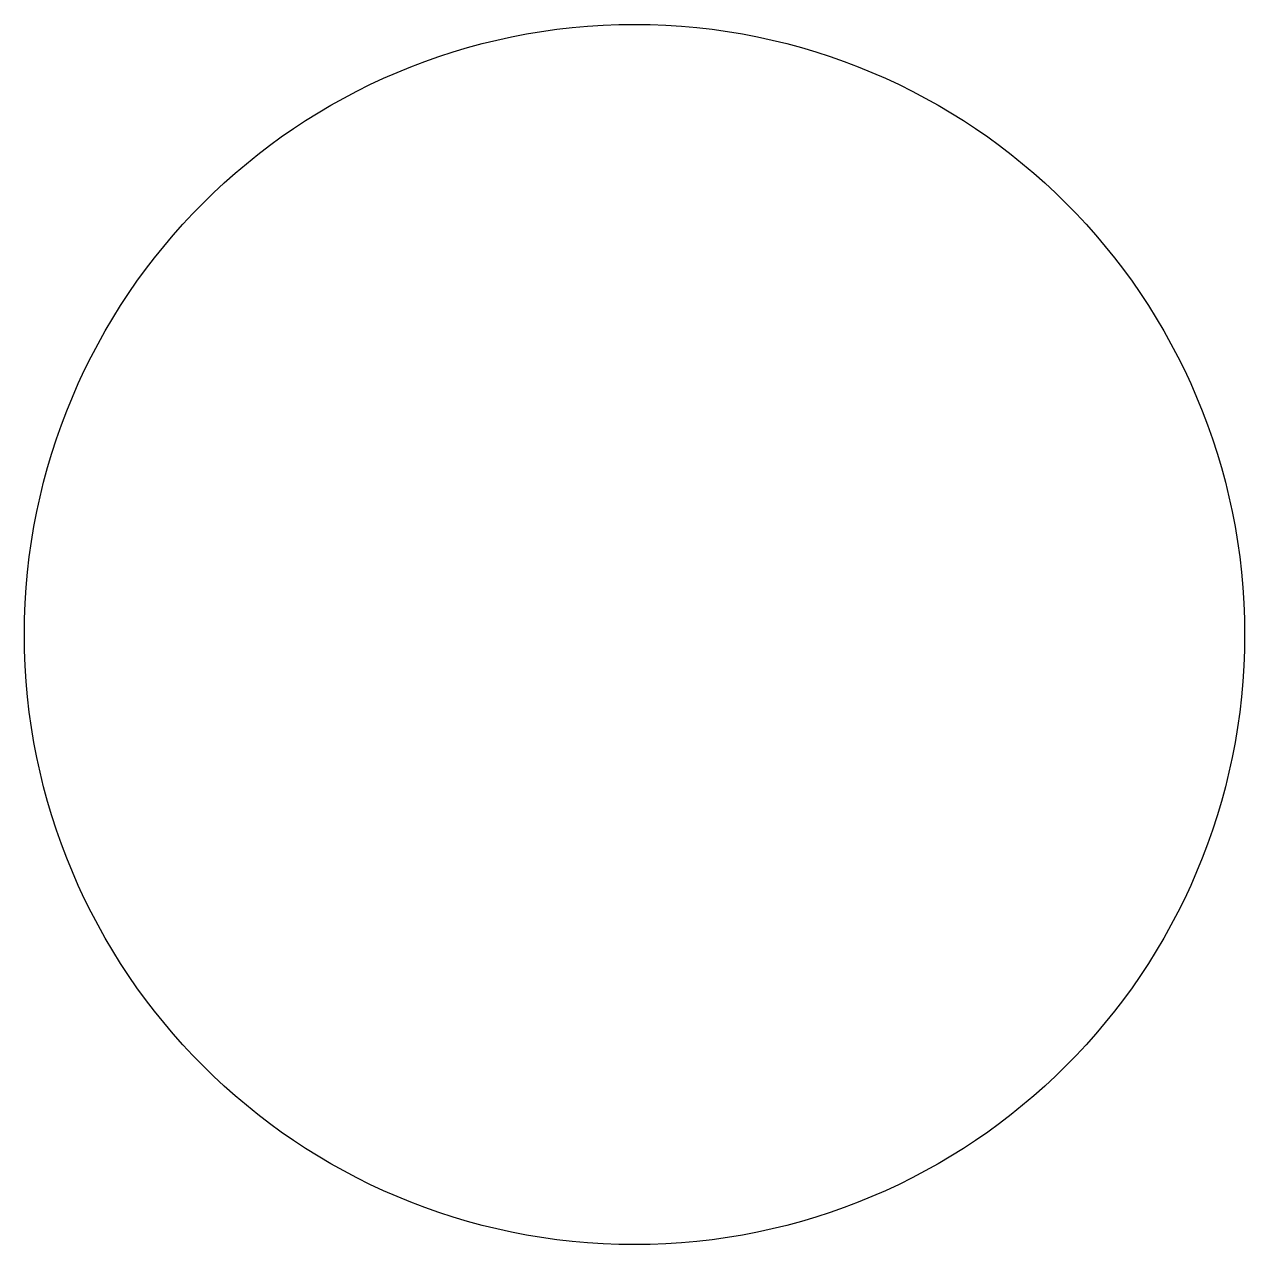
# Model space of a CAD drawing. Units: millimetres at full size, sheet at 1:100. Extents: x -14571 to 612, y -21857 to -6673.
import ezdxf

# ---------------------------------------------------------------- set-up
doc = ezdxf.new("R2010")
doc.units = ezdxf.units.MM
doc.header["$LTSCALE"] = 100
doc.layers.add('0-0', color=7, linetype='Continuous')

msp = doc.modelspace()

# ---------------------------------------------------------------- linework, layer by layer
at = {"layer": '0-0'}
msp.add_circle((-6979.6, -14265.3), 7591.8, dxfattribs=at)

doc.saveas('drawing.dxf')
